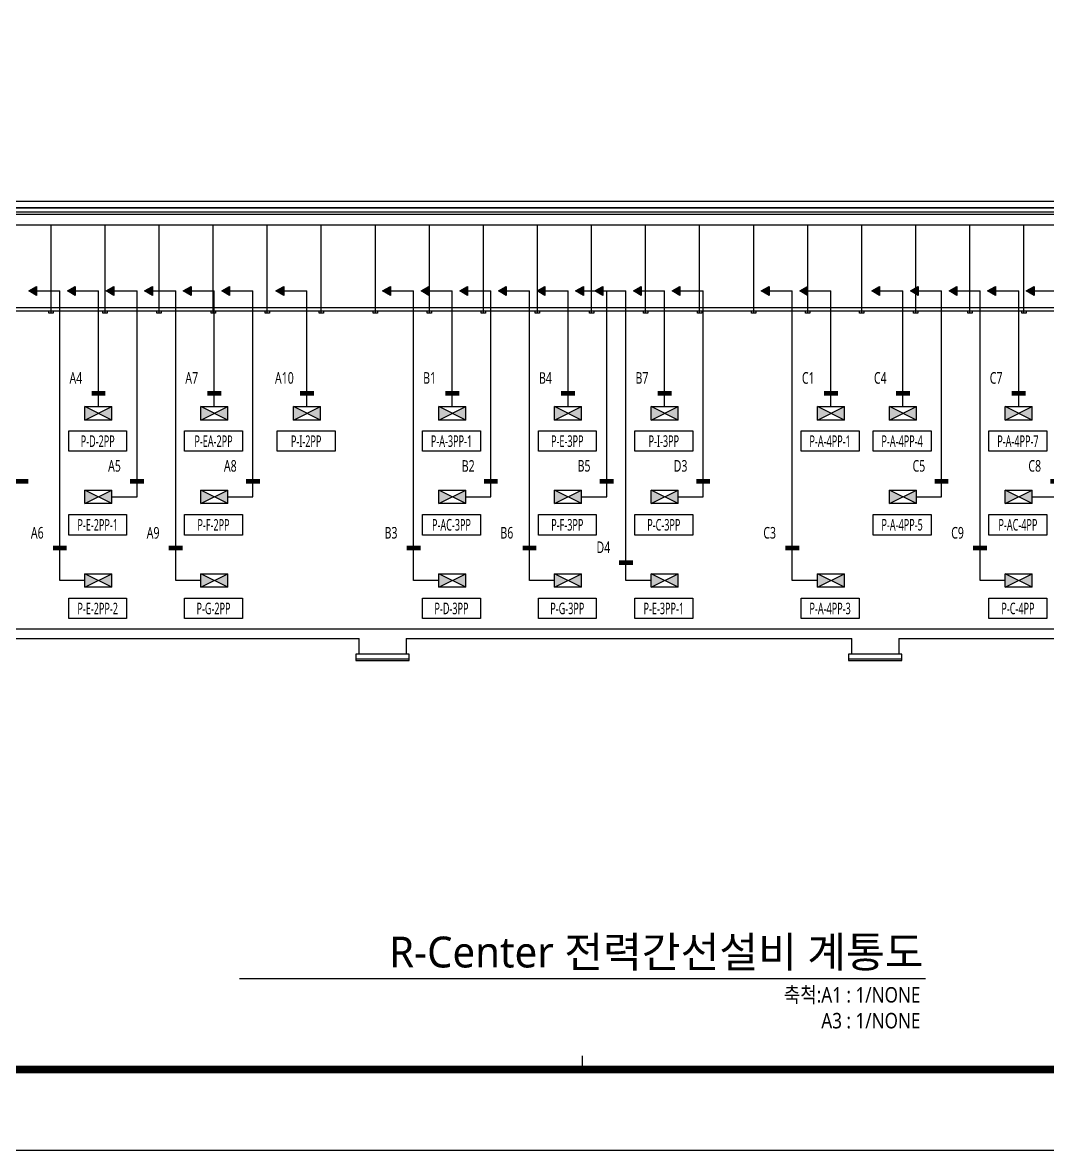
# Model space of a CAD drawing. Header units: millimetres. Extents: x 0 to 84100, y 0 to 59400.
# Drawn here: x 24500 to 51047, y 0 to 29216 of the extents above; entities that cross this region are included whole.
import ezdxf
from ezdxf.enums import TextEntityAlignment as Align

# ---------------------------------------------------------------- set-up
doc = ezdxf.new("R2010")
doc.units = ezdxf.units.MM
doc.header["$LTSCALE"] = 1000
doc.linetypes.add('CEN', pattern=[62, 60, -1, 0, -1])
for name, color, linetype in [('arch', 8, 'Continuous'), ('S', 4, 'Continuous'), ('SYM', 3, 'Continuous'), ('TIT', 2, 'Continuous'), ('TRAY', 3, 'Continuous'), ('XR-SHEET-SHT', 5, 'Continuous'), ('XREF', 7, 'CEN')]:
    doc.layers.add(name, color=color, linetype=linetype)
doc.layers.add('XR-SHEET-TEMP', color=171, linetype='Continuous', plot=False)
doc.styles.add('GHS', font='malgun.ttf')

# ---------------------------------------------------------------- blocks, each defined once
blk = doc.blocks.new('XR-FORM-EE', base_point=(461, 408))
at = {"layer": 'XR-SHEET-SHT', "color": 5}
blk.add_lwpolyline([(0, 118800), (168200, 118800), (168200, 0), (0, 0)], close=True, dxfattribs=at)
at = {"layer": 'XR-SHEET-SHT', "color": 5, "const_width": 400}
blk.add_lwpolyline([(9300, 114600), (163900, 114600), (163900, 4200), (9300, 4200)], close=True, dxfattribs=at)
at = {"layer": 'XR-SHEET-TEMP'}
blk.add_line((78000, 4200), (78000, 4900), dxfattribs=at)
blk = doc.blocks.new('A$C6D190B6E')
at = {"layer": 'SYM'}
h = blk.add_hatch(color=6, dxfattribs=at)
h.paths.add_polyline_path([(0, 0), (3, -1.5), (3, 1.5)])
h.paths.add_polyline_path([(0, 0), (-3, 1.5), (-3, -1.5)])
for p, q in [((-3, 1.5), (3, 1.5)), ((3, -1.5), (-3, 1.5)), ((-3, -1.5), (-3, 1.5)), ((-3, -1.5), (3, 1.5)), ((3, -1.5), (3, 1.5)), ((3, -1.5), (-3, -1.5))]:
    blk.add_line(p, q, dxfattribs=at)
blk = doc.blocks.new('A5')
at = {"layer": 'SYM'}
blk.add_lwpolyline([(0, 0), (0.83, 1.44), (-0.83, 1.44)], close=True, dxfattribs=at)
at = {"color": 6}
blk.add_wipeout([(-0.83, 1.44), (0.83, 1.44), (0, 0)], dxfattribs=at).dxf.layer = 'SYM'
at = {"layer": 'SYM'}
h = blk.add_hatch(color=6, dxfattribs=at)
h.dxf.hatch_style = 1
h.paths.add_polyline_path([(-0.83, 1.44), (0, 0), (0.83, 1.44)])

msp = doc.modelspace()

# ---------------------------------------------------------------- linework, layer by layer
at = {"layer": 'arch'}
for p, q in [((11341, 24593), (58061, 24593)), ((11341, 24414), (58061, 24414)), ((11341, 24313), (58061, 24313)), ((69919, 13505), (11211, 13505)), ((33135, 12735), (34513, 12735)), ((45898, 12735), (47276, 12735))]:
    msp.add_line(p, q, dxfattribs=at)
at = {"layer": 'arch', "flags": 128}
msp.add_lwpolyline([(58061, 24414), (11341, 24414), (11341, 24982)], dxfattribs=at)
at = {"layer": 'arch'}
msp.add_lwpolyline([(58061, 23968), (11645, 23968), (11645, 24252), (58061, 24252)], close=True, dxfattribs=at)
for points in [[(21806, 13262), (33216, 13262)], [(34432, 13262), (34432, 12857), (33216, 12857), (33216, 13262)], [(34432, 13262), (45979, 13262)], [(47195, 13262), (47195, 12857), (45979, 12857), (45979, 13262)], [(47195, 13262), (57392, 13262)], [(33216, 12857), (33135, 12857), (33135, 12687), (34513, 12687), (34513, 12857), (34432, 12857)], [(45979, 12857), (45898, 12857), (45898, 12687), (47276, 12687), (47276, 12857), (47195, 12857)]]:
    msp.add_lwpolyline(points, dxfattribs=at)
at = {"layer": 'S', "ltscale": 0.5}
for p, q in [((26466, 19271), (26466, 22263)), ((27466, 16929), (27466, 22263)), ((29466, 19271), (29466, 22263)), ((30466, 16929), (30466, 22263)), ((31866, 19271), (31866, 22263)), ((35630, 19271), (35630, 22263)), ((36630, 16929), (36630, 22263)), ((38630, 19271), (38630, 22263)), ((39630, 16929), (39630, 22263)), ((41130, 19271), (41130, 22263)), ((42130, 16929), (42130, 22263)), ((45438, 19271), (45438, 22263)), ((47303, 19271), (47303, 22263)), ((48303, 16929), (48303, 22263)), ((50303, 19271), (50303, 22263))]:
    msp.add_line(p, q, dxfattribs=at)
at = {"layer": 'S'}
for p, q in [((26816, 16929), (27466, 16929)), ((29816, 16929), (30466, 16929)), ((35980, 16929), (36630, 16929)), ((38980, 16929), (39630, 16929)), ((41480, 16929), (42130, 16929)), ((47653, 16929), (48303, 16929)), ((50653, 16929), (51303, 16929)), ((26116, 14762), (25466, 14762)), ((29116, 14762), (28466, 14762)), ((35280, 14762), (34630, 14762)), ((38280, 14762), (37630, 14762)), ((40780, 14762), (40130, 14762)), ((45088, 14762), (44438, 14762)), ((49953, 14762), (49303, 14762))]:
    msp.add_line(p, q, dxfattribs=at)
at = {"layer": 'SYM', "color": 6}
for points in [[(26646, 19613, 120, 120, 0), (26286, 19613, 0, 0, 0), (25593, 19613, 0, 0, 0)], [(29646, 19613, 120, 120, 0), (29286, 19613, 0, 0, 0), (28593, 19613, 0, 0, 0)], [(32046, 19613, 120, 120, 0), (31686, 19613, 0, 0, 0), (30993, 19613, 0, 0, 0)], [(35810, 19613, 120, 120, 0), (35450, 19613, 0, 0, 0), (34756, 19613, 0, 0, 0)], [(38810, 19613, 120, 120, 0), (38450, 19613, 0, 0, 0), (37756, 19613, 0, 0, 0)], [(41310, 19613, 120, 120, 0), (40950, 19613, 0, 0, 0), (40256, 19613, 0, 0, 0)], [(45618, 19613, 120, 120, 0), (45258, 19613, 0, 0, 0), (44564, 19613, 0, 0, 0)], [(47483, 19613, 120, 120, 0), (47123, 19613, 0, 0, 0), (46430, 19613, 0, 0, 0)], [(50483, 19613, 120, 120, 0), (50123, 19613, 0, 0, 0), (49430, 19613, 0, 0, 0)], [(24646, 17334, 120, 120, 0), (24286, 17334, 0, 0, 0), (23593, 17334, 0, 0, 0)], [(27646, 17334, 120, 120, 0), (27286, 17334, 0, 0, 0), (26593, 17334, 0, 0, 0)], [(30646, 17334, 120, 120, 0), (30286, 17334, 0, 0, 0), (29593, 17334, 0, 0, 0)], [(36810, 17334, 120, 120, 0), (36450, 17334, 0, 0, 0), (35756, 17334, 0, 0, 0)], [(39810, 17334, 120, 120, 0), (39450, 17334, 0, 0, 0), (38756, 17334, 0, 0, 0)], [(42310, 17334, 120, 120, 0), (41950, 17334, 0, 0, 0), (41256, 17334, 0, 0, 0)], [(48483, 17334, 120, 120, 0), (48123, 17334, 0, 0, 0), (47430, 17334, 0, 0, 0)], [(51483, 17334, 120, 120, 0), (51123, 17334, 0, 0, 0), (50430, 17334, 0, 0, 0)], [(25646, 15602, 120, 120, 0), (25286, 15602, 0, 0, 0), (24593, 15602, 0, 0, 0)], [(28646, 15602, 120, 120, 0), (28286, 15602, 0, 0, 0), (27593, 15602, 0, 0, 0)], [(34810, 15602, 120, 120, 0), (34450, 15602, 0, 0, 0), (33756, 15602, 0, 0, 0)], [(37810, 15602, 120, 120, 0), (37450, 15602, 0, 0, 0), (36756, 15602, 0, 0, 0)], [(44618, 15602, 120, 120, 0), (44258, 15602, 0, 0, 0), (43564, 15602, 0, 0, 0)], [(49483, 15602, 120, 120, 0), (49123, 15602, 0, 0, 0), (48430, 15602, 0, 0, 0)], [(40310, 15226, 120, 120, 0), (39950, 15226, 0, 0, 0), (39256, 15226, 0, 0, 0)]]:
    msp.add_lwpolyline(points, format="xyseb", dxfattribs=at)
for points in [[(25696, 18640), (27196, 18640), (27196, 18110), (25696, 18110)], [(28696, 18640), (30196, 18640), (30196, 18110), (28696, 18110)], [(31096, 18640), (32596, 18640), (32596, 18110), (31096, 18110)], [(34860, 18640), (36359, 18640), (36359, 18110), (34860, 18110)], [(37860, 18640), (39359, 18640), (39359, 18110), (37860, 18110)], [(40360, 18640), (41859, 18640), (41859, 18110), (40360, 18110)], [(44668, 18640), (46167, 18640), (46167, 18110), (44668, 18110)], [(46533, 18640), (48033, 18640), (48033, 18110), (46533, 18110)], [(49533, 18640), (51033, 18640), (51033, 18110), (49533, 18110)], [(25696, 16472), (27196, 16472), (27196, 15942), (25696, 15942)], [(28696, 16472), (30196, 16472), (30196, 15942), (28696, 15942)], [(34860, 16472), (36359, 16472), (36359, 15942), (34860, 15942)], [(37860, 16472), (39359, 16472), (39359, 15942), (37860, 15942)], [(40360, 16472), (41859, 16472), (41859, 15942), (40360, 15942)], [(46533, 16472), (48033, 16472), (48033, 15942), (46533, 15942)], [(49533, 16472), (51033, 16472), (51033, 15942), (49533, 15942)], [(25696, 14305), (27196, 14305), (27196, 13775), (25696, 13775)], [(28696, 14305), (30196, 14305), (30196, 13775), (28696, 13775)], [(34860, 14305), (36359, 14305), (36359, 13775), (34860, 13775)], [(37860, 14305), (39359, 14305), (39359, 13775), (37860, 13775)], [(40360, 14305), (41859, 14305), (41859, 13775), (40360, 13775)], [(44668, 14305), (46167, 14305), (46167, 13775), (44668, 13775)], [(49533, 14305), (51033, 14305), (51033, 13775), (49533, 13775)]]:
    msp.add_lwpolyline(points, close=True, dxfattribs=at)
at = {"layer": 'TIT'}
msp.add_line((30115, 4450), (47885, 4450), dxfattribs=at)
at = {"layer": 'TRAY', "color": 6}
for points in [[(25238, 21689), (25238, 23968)], [(26638, 21689), (26638, 23968)], [(28038, 21689), (28038, 23968)], [(28038, 21689), (28038, 23968)], [(29438, 21689), (29438, 23968)], [(30838, 21689), (30838, 23968)], [(32238, 21689), (32238, 23968)], [(33638, 21689), (33638, 23968)], [(33638, 21689), (33638, 23968)], [(35038, 21689), (35038, 23968)], [(36438, 21689), (36438, 23968)], [(37838, 21689), (37838, 23968)], [(39238, 21689), (39238, 23968)], [(39238, 21689), (39238, 23968)], [(40638, 21689), (40638, 23968)], [(42038, 21685), (42038, 23964)], [(43438, 21689), (43438, 23968)], [(44838, 21689), (44838, 23968)], [(44838, 21689), (44838, 23968)], [(46238, 21689), (46238, 23968)], [(46238, 21689), (46238, 23968)], [(47638, 21689), (47638, 23968)], [(47638, 21689), (47638, 23968)], [(49038, 21689), (49038, 23968)], [(49038, 21689), (49038, 23968)], [(50438, 21689), (50438, 23968)], [(50438, 21689), (50438, 23968)], [(19148, 21838), (69234, 21838)], [(19204, 21745), (69234, 21745)], [(25294, 21745), (25294, 21689), (25182, 21689), (25182, 21745)], [(26694, 21745), (26694, 21689), (26582, 21689), (26582, 21745)], [(28094, 21745), (28094, 21689), (27982, 21689), (27982, 21745)], [(28094, 21745), (28094, 21689), (27982, 21689), (27982, 21745)], [(29494, 21745), (29494, 21689), (29382, 21689), (29382, 21745)], [(30894, 21745), (30894, 21689), (30782, 21689), (30782, 21745)], [(32294, 21745), (32294, 21689), (32182, 21689), (32182, 21745)], [(33694, 21745), (33694, 21689), (33582, 21689), (33582, 21745)], [(33694, 21745), (33694, 21689), (33582, 21689), (33582, 21745)], [(35094, 21745), (35094, 21689), (34982, 21689), (34982, 21745)], [(36494, 21745), (36494, 21689), (36382, 21689), (36382, 21745)], [(37894, 21745), (37894, 21689), (37782, 21689), (37782, 21745)], [(39294, 21745), (39294, 21689), (39182, 21689), (39182, 21745)], [(39294, 21745), (39294, 21689), (39182, 21689), (39182, 21745)], [(40694, 21745), (40694, 21689), (40582, 21689), (40582, 21745)], [(42094, 21741), (42094, 21685), (41982, 21685), (41982, 21741)], [(43494, 21745), (43494, 21689), (43382, 21689), (43382, 21745)], [(44894, 21745), (44894, 21689), (44782, 21689), (44782, 21745)], [(44894, 21745), (44894, 21689), (44782, 21689), (44782, 21745)], [(46294, 21745), (46294, 21689), (46182, 21689), (46182, 21745)], [(46294, 21745), (46294, 21689), (46182, 21689), (46182, 21745)], [(47694, 21745), (47694, 21689), (47582, 21689), (47582, 21745)], [(47694, 21745), (47694, 21689), (47582, 21689), (47582, 21745)], [(49094, 21745), (49094, 21689), (48982, 21689), (48982, 21745)], [(49094, 21745), (49094, 21689), (48982, 21689), (48982, 21745)], [(50494, 21745), (50494, 21689), (50382, 21689), (50382, 21745)], [(50494, 21745), (50494, 21689), (50382, 21689), (50382, 21745)]]:
    msp.add_lwpolyline(points, dxfattribs=at)

# ---------------------------------------------------------------- block references
at = {"layer": 'SYM', "xscale": 116.6666658789229, "yscale": 116.6666658789229, "zscale": 116.6666658789229, "rotation": 359.9999999999999}
for p in [(26466, 19096), (29466, 19096), (31866, 19096), (35630, 19096), (38630, 19096), (41130, 19096), (45438, 19096), (26466, 16929), (29466, 16929), (35630, 16929), (38630, 16929), (26466, 14762), (29466, 14762), (35630, 14762), (38630, 14762), (45438, 14762)]:
    msp.add_blockref('A$C6D190B6E', p, dxfattribs=at)
at = {"layer": 'SYM', "xscale": 116.6666658789229, "yscale": 116.6666658789229, "zscale": 116.6666658789229}
for p in [(47303, 19096), (50303, 19096), (41130, 16929), (47303, 16929), (50303, 16929), (41130, 14762), (50303, 14762)]:
    msp.add_blockref('A$C6D190B6E', p, dxfattribs=at)
at = {"layer": 'XREF', "xscale": 0.5, "yscale": 0.5, "zscale": 0.5}
msp.add_blockref('XR-FORM-EE', (231, 204), dxfattribs=at)

# ---------------------------------------------------------------- texts
at = {"layer": 'SYM', "style": 'GHS', "width": 0.6}
for s, p in [('P-D-2PP', (26446, 18375)), ('P-EA-2PP', (29446, 18375)), ('P-I-2PP', (31846, 18375)), ('P-A-3PP-1', (35610, 18375)), ('P-E-3PP', (38610, 18375)), ('P-I-3PP', (41110, 18375)), ('P-A-4PP-1', (45418, 18375)), ('P-A-4PP-4', (47283, 18375)), ('P-A-4PP-7', (50283, 18375)), ('P-AC-3PP', (35610, 16207)), ('P-F-3PP', (38610, 16207)), ('P-C-3PP', (41110, 16207)), ('P-AC-4PP', (50283, 16207)), ('P-E-2PP-1', (26446, 16207)), ('P-F-2PP', (29446, 16207)), ('P-A-4PP-5', (47283, 16207)), ('P-E-2PP-2', (26446, 14040)), ('P-G-2PP', (29446, 14040)), ('P-D-3PP', (35610, 14040)), ('P-G-3PP', (38610, 14040)), ('P-E-3PP-1', (41110, 14040)), ('P-A-4PP-3', (45418, 14040)), ('P-C-4PP', (50283, 14040))]:
    msp.add_text(s, height=300, dxfattribs=at).set_placement(p, align=Align.MIDDLE)
at = {"layer": 'TIT', "style": 'GHS'}
msp.add_text('R-Center 전력간선설비 계통도', height=800, dxfattribs=at).set_placement((47839, 5140), align=Align.MIDDLE_RIGHT)
at = {"layer": 'TIT', "style": 'GHS', "width": 0.85}
for s, p in [('축척:A1 : 1/NONE', (47758, 3831)), ('A3 : 1/NONE', (47758, 3162))]:
    msp.add_text(s, height=400, dxfattribs=at).set_placement(p, align=Align.RIGHT)

# ---------------------------------------------------------------- next in the draw order: block references
at = {"layer": 'S', "ltscale": 2, "xscale": -140, "yscale": 140, "zscale": 140, "rotation": 270}
for p in [(24662, 22263), (25662, 22263), (26662, 22263), (27662, 22263), (28662, 22263), (29662, 22263), (31062, 22263), (33826, 22263), (34826, 22263), (35826, 22263), (36826, 22263), (37826, 22263), (38826, 22263), (40326, 22263), (41326, 22263), (43634, 22263), (44634, 22263), (46499, 22263), (47499, 22263), (48499, 22263), (49499, 22263), (50499, 22263)]:
    msp.add_blockref('A5', p, dxfattribs=at)

# ---------------------------------------------------------------- next in the draw order: wipeouts: each hides what was drawn before it
at = {"color": 6}
for points in [[(25593, 20011), (25602, 20083), (25613, 20117), (25629, 20150), (25648, 20180), (25671, 20208), (25697, 20233), (25727, 20254), (25758, 20272), (25792, 20285), (25827, 20294), (25863, 20299), (25899, 20299), (25935, 20294), (25970, 20285), (26004, 20272), (26035, 20254), (26065, 20233), (26091, 20208), (26114, 20180), (26133, 20150), (26149, 20117), (26160, 20083), (26167, 20047), (26169, 20011), (26167, 19975), (26160, 19940), (26149, 19905), (26133, 19872), (26114, 19842), (26091, 19814), (26065, 19789), (26035, 19768), (26004, 19751), (25970, 19737), (25935, 19728), (25899, 19724), (25863, 19724), (25827, 19728), (25792, 19737), (25758, 19751), (25727, 19768), (25697, 19789), (25671, 19814), (25648, 19842), (25629, 19872), (25613, 19905), (25602, 19940), (25595, 19975)], [(28593, 20011), (28602, 20083), (28613, 20117), (28629, 20150), (28648, 20180), (28671, 20208), (28697, 20233), (28727, 20254), (28758, 20272), (28792, 20285), (28827, 20294), (28863, 20299), (28899, 20299), (28935, 20294), (28970, 20285), (29004, 20272), (29035, 20254), (29065, 20233), (29091, 20208), (29114, 20180), (29133, 20150), (29149, 20117), (29160, 20083), (29167, 20047), (29169, 20011), (29167, 19975), (29160, 19940), (29149, 19905), (29133, 19872), (29114, 19842), (29091, 19814), (29065, 19789), (29035, 19768), (29004, 19751), (28970, 19737), (28935, 19728), (28899, 19724), (28863, 19724), (28827, 19728), (28792, 19737), (28758, 19751), (28727, 19768), (28697, 19789), (28671, 19814), (28648, 19842), (28629, 19872), (28613, 19905), (28602, 19940), (28595, 19975)], [(30993, 20011), (31002, 20083), (31013, 20117), (31029, 20150), (31048, 20180), (31071, 20208), (31097, 20233), (31127, 20254), (31158, 20272), (31192, 20285), (31227, 20294), (31263, 20299), (31299, 20299), (31335, 20294), (31370, 20285), (31404, 20272), (31435, 20254), (31465, 20233), (31491, 20208), (31514, 20180), (31533, 20150), (31549, 20117), (31560, 20083), (31567, 20047), (31569, 20011), (31567, 19975), (31560, 19940), (31549, 19905), (31533, 19872), (31514, 19842), (31491, 19814), (31465, 19789), (31435, 19768), (31404, 19751), (31370, 19737), (31335, 19728), (31299, 19724), (31263, 19724), (31227, 19728), (31192, 19737), (31158, 19751), (31127, 19768), (31097, 19789), (31071, 19814), (31048, 19842), (31029, 19872), (31013, 19905), (31002, 19940), (30995, 19975)], [(34756, 20011), (34766, 20083), (34777, 20117), (34792, 20150), (34811, 20180), (34835, 20208), (34861, 20233), (34890, 20254), (34922, 20272), (34955, 20285), (34990, 20294), (35026, 20299), (35063, 20299), (35098, 20294), (35133, 20285), (35167, 20272), (35199, 20254), (35228, 20233), (35254, 20208), (35277, 20180), (35297, 20150), (35312, 20117), (35323, 20083), (35330, 20047), (35332, 20011), (35330, 19975), (35323, 19940), (35312, 19905), (35297, 19872), (35277, 19842), (35254, 19814), (35228, 19789), (35199, 19768), (35167, 19751), (35133, 19737), (35098, 19728), (35063, 19724), (35026, 19724), (34990, 19728), (34955, 19737), (34922, 19751), (34890, 19768), (34861, 19789), (34835, 19814), (34811, 19842), (34792, 19872), (34777, 19905), (34766, 19940), (34759, 19975)], [(37756, 20011), (37766, 20083), (37777, 20117), (37792, 20150), (37811, 20180), (37835, 20208), (37861, 20233), (37890, 20254), (37922, 20272), (37955, 20285), (37990, 20294), (38026, 20299), (38063, 20299), (38098, 20294), (38133, 20285), (38167, 20272), (38199, 20254), (38228, 20233), (38254, 20208), (38277, 20180), (38297, 20150), (38312, 20117), (38323, 20083), (38330, 20047), (38332, 20011), (38330, 19975), (38323, 19940), (38312, 19905), (38297, 19872), (38277, 19842), (38254, 19814), (38228, 19789), (38199, 19768), (38167, 19751), (38133, 19737), (38098, 19728), (38063, 19724), (38026, 19724), (37990, 19728), (37955, 19737), (37922, 19751), (37890, 19768), (37861, 19789), (37835, 19814), (37811, 19842), (37792, 19872), (37777, 19905), (37766, 19940), (37759, 19975)], [(40256, 20011), (40266, 20083), (40277, 20117), (40292, 20150), (40311, 20180), (40335, 20208), (40361, 20233), (40390, 20254), (40422, 20272), (40455, 20285), (40490, 20294), (40526, 20299), (40563, 20299), (40598, 20294), (40633, 20285), (40667, 20272), (40699, 20254), (40728, 20233), (40754, 20208), (40777, 20180), (40797, 20150), (40812, 20117), (40823, 20083), (40830, 20047), (40832, 20011), (40830, 19975), (40823, 19940), (40812, 19905), (40797, 19872), (40777, 19842), (40754, 19814), (40728, 19789), (40699, 19768), (40667, 19751), (40633, 19737), (40598, 19728), (40563, 19724), (40526, 19724), (40490, 19728), (40455, 19737), (40422, 19751), (40390, 19768), (40361, 19789), (40335, 19814), (40311, 19842), (40292, 19872), (40277, 19905), (40266, 19940), (40259, 19975)], [(44564, 20011), (44574, 20083), (44585, 20117), (44600, 20150), (44619, 20180), (44643, 20208), (44669, 20233), (44698, 20254), (44730, 20272), (44763, 20285), (44799, 20294), (44834, 20299), (44871, 20299), (44906, 20294), (44941, 20285), (44975, 20272), (45007, 20254), (45036, 20233), (45062, 20208), (45085, 20180), (45105, 20150), (45120, 20117), (45131, 20083), (45138, 20047), (45140, 20011), (45138, 19975), (45131, 19940), (45120, 19905), (45105, 19872), (45085, 19842), (45062, 19814), (45036, 19789), (45007, 19768), (44975, 19751), (44941, 19737), (44906, 19728), (44871, 19724), (44834, 19724), (44799, 19728), (44763, 19737), (44730, 19751), (44698, 19768), (44669, 19789), (44643, 19814), (44619, 19842), (44600, 19872), (44585, 19905), (44574, 19940), (44567, 19975)], [(46430, 20011), (46439, 20083), (46450, 20117), (46466, 20150), (46485, 20180), (46508, 20208), (46535, 20233), (46564, 20254), (46595, 20272), (46629, 20285), (46664, 20294), (46700, 20299), (46736, 20299), (46772, 20294), (46807, 20285), (46841, 20272), (46872, 20254), (46902, 20233), (46928, 20208), (46951, 20180), (46970, 20150), (46986, 20117), (46997, 20083), (47004, 20047), (47006, 20011), (47004, 19975), (46997, 19940), (46986, 19905), (46970, 19872), (46951, 19842), (46928, 19814), (46902, 19789), (46872, 19768), (46841, 19751), (46807, 19737), (46772, 19728), (46736, 19724), (46700, 19724), (46664, 19728), (46629, 19737), (46595, 19751), (46564, 19768), (46535, 19789), (46508, 19814), (46485, 19842), (46466, 19872), (46450, 19905), (46439, 19940), (46432, 19975)], [(49430, 20011), (49439, 20083), (49450, 20117), (49466, 20150), (49485, 20180), (49508, 20208), (49535, 20233), (49564, 20254), (49595, 20272), (49629, 20285), (49664, 20294), (49700, 20299), (49736, 20299), (49772, 20294), (49807, 20285), (49841, 20272), (49872, 20254), (49902, 20233), (49928, 20208), (49951, 20180), (49970, 20150), (49986, 20117), (49997, 20083), (50004, 20047), (50006, 20011), (50004, 19975), (49997, 19940), (49986, 19905), (49970, 19872), (49951, 19842), (49928, 19814), (49902, 19789), (49872, 19768), (49841, 19751), (49807, 19737), (49772, 19728), (49736, 19724), (49700, 19724), (49664, 19728), (49629, 19737), (49595, 19751), (49564, 19768), (49535, 19789), (49508, 19814), (49485, 19842), (49466, 19872), (49450, 19905), (49439, 19940), (49432, 19975)], [(26593, 17733), (26602, 17804), (26613, 17839), (26629, 17871), (26648, 17902), (26671, 17930), (26697, 17955), (26727, 17976), (26758, 17993), (26792, 18007), (26827, 18016), (26863, 18020), (26899, 18020), (26935, 18016), (26970, 18007), (27004, 17993), (27035, 17976), (27065, 17955), (27091, 17930), (27114, 17902), (27133, 17871), (27149, 17839), (27160, 17804), (27167, 17769), (27169, 17733), (27167, 17697), (27160, 17661), (27149, 17627), (27133, 17594), (27114, 17563), (27091, 17536), (27065, 17511), (27035, 17490), (27004, 17472), (26970, 17459), (26935, 17450), (26899, 17445), (26863, 17445), (26827, 17450), (26792, 17459), (26758, 17472), (26727, 17490), (26697, 17511), (26671, 17536), (26648, 17563), (26629, 17594), (26613, 17627), (26602, 17661), (26595, 17697)], [(29593, 17733), (29602, 17804), (29613, 17839), (29629, 17871), (29648, 17902), (29671, 17930), (29697, 17955), (29727, 17976), (29758, 17993), (29792, 18007), (29827, 18016), (29863, 18020), (29899, 18020), (29935, 18016), (29970, 18007), (30004, 17993), (30035, 17976), (30065, 17955), (30091, 17930), (30114, 17902), (30133, 17871), (30149, 17839), (30160, 17804), (30167, 17769), (30169, 17733), (30167, 17697), (30160, 17661), (30149, 17627), (30133, 17594), (30114, 17563), (30091, 17536), (30065, 17511), (30035, 17490), (30004, 17472), (29970, 17459), (29935, 17450), (29899, 17445), (29863, 17445), (29827, 17450), (29792, 17459), (29758, 17472), (29727, 17490), (29697, 17511), (29671, 17536), (29648, 17563), (29629, 17594), (29613, 17627), (29602, 17661), (29595, 17697)], [(35756, 17733), (35766, 17804), (35777, 17839), (35792, 17871), (35811, 17902), (35835, 17930), (35861, 17955), (35890, 17976), (35922, 17993), (35955, 18007), (35990, 18016), (36026, 18020), (36063, 18020), (36098, 18016), (36133, 18007), (36167, 17993), (36199, 17976), (36228, 17955), (36254, 17930), (36277, 17902), (36297, 17871), (36312, 17839), (36323, 17804), (36330, 17769), (36332, 17733), (36330, 17697), (36323, 17661), (36312, 17627), (36297, 17594), (36277, 17563), (36254, 17536), (36228, 17511), (36199, 17490), (36167, 17472), (36133, 17459), (36098, 17450), (36063, 17445), (36026, 17445), (35990, 17450), (35955, 17459), (35922, 17472), (35890, 17490), (35861, 17511), (35835, 17536), (35811, 17563), (35792, 17594), (35777, 17627), (35766, 17661), (35759, 17697)], [(38756, 17733), (38766, 17804), (38777, 17839), (38792, 17871), (38811, 17902), (38835, 17930), (38861, 17955), (38890, 17976), (38922, 17993), (38955, 18007), (38990, 18016), (39026, 18020), (39063, 18020), (39098, 18016), (39133, 18007), (39167, 17993), (39199, 17976), (39228, 17955), (39254, 17930), (39277, 17902), (39297, 17871), (39312, 17839), (39323, 17804), (39330, 17769), (39332, 17733), (39330, 17697), (39323, 17661), (39312, 17627), (39297, 17594), (39277, 17563), (39254, 17536), (39228, 17511), (39199, 17490), (39167, 17472), (39133, 17459), (39098, 17450), (39063, 17445), (39026, 17445), (38990, 17450), (38955, 17459), (38922, 17472), (38890, 17490), (38861, 17511), (38835, 17536), (38811, 17563), (38792, 17594), (38777, 17627), (38766, 17661), (38759, 17697)], [(41256, 17733), (41266, 17804), (41277, 17839), (41292, 17871), (41311, 17902), (41335, 17930), (41361, 17955), (41390, 17976), (41422, 17993), (41455, 18007), (41490, 18016), (41526, 18020), (41563, 18020), (41598, 18016), (41633, 18007), (41667, 17993), (41699, 17976), (41728, 17955), (41754, 17930), (41777, 17902), (41797, 17871), (41812, 17839), (41823, 17804), (41830, 17769), (41832, 17733), (41830, 17697), (41823, 17661), (41812, 17627), (41797, 17594), (41777, 17563), (41754, 17536), (41728, 17511), (41699, 17490), (41667, 17472), (41633, 17459), (41598, 17450), (41563, 17445), (41526, 17445), (41490, 17450), (41455, 17459), (41422, 17472), (41390, 17490), (41361, 17511), (41335, 17536), (41311, 17563), (41292, 17594), (41277, 17627), (41266, 17661), (41259, 17697)], [(47430, 17733), (47439, 17804), (47450, 17839), (47466, 17871), (47485, 17902), (47508, 17930), (47535, 17955), (47564, 17976), (47595, 17993), (47629, 18007), (47664, 18016), (47700, 18020), (47736, 18020), (47772, 18016), (47807, 18007), (47841, 17993), (47872, 17976), (47902, 17955), (47928, 17930), (47951, 17902), (47970, 17871), (47986, 17839), (47997, 17804), (48004, 17769), (48006, 17733), (48004, 17697), (47997, 17661), (47986, 17627), (47970, 17594), (47951, 17563), (47928, 17536), (47902, 17511), (47872, 17490), (47841, 17472), (47807, 17459), (47772, 17450), (47736, 17445), (47700, 17445), (47664, 17450), (47629, 17459), (47595, 17472), (47564, 17490), (47535, 17511), (47508, 17536), (47485, 17563), (47466, 17594), (47450, 17627), (47439, 17661), (47432, 17697)], [(50430, 17733), (50439, 17804), (50450, 17839), (50466, 17871), (50485, 17902), (50508, 17930), (50535, 17955), (50564, 17976), (50595, 17993), (50629, 18007), (50664, 18016), (50700, 18020), (50736, 18020), (50772, 18016), (50807, 18007), (50841, 17993), (50872, 17976), (50902, 17955), (50928, 17930), (50951, 17902), (50970, 17871), (50986, 17839), (50997, 17804), (51004, 17769), (51006, 17733), (51004, 17697), (50997, 17661), (50986, 17627), (50970, 17594), (50951, 17563), (50928, 17536), (50902, 17511), (50872, 17490), (50841, 17472), (50807, 17459), (50772, 17450), (50736, 17445), (50700, 17445), (50664, 17450), (50629, 17459), (50595, 17472), (50564, 17490), (50535, 17511), (50508, 17536), (50485, 17563), (50466, 17594), (50450, 17627), (50439, 17661), (50432, 17697)], [(24593, 16000), (24602, 16072), (24613, 16106), (24629, 16139), (24648, 16170), (24671, 16197), (24697, 16222), (24727, 16243), (24758, 16261), (24792, 16274), (24827, 16283), (24863, 16288), (24899, 16288), (24935, 16283), (24970, 16274), (25004, 16261), (25035, 16243), (25065, 16222), (25091, 16197), (25114, 16170), (25133, 16139), (25149, 16106), (25160, 16072), (25167, 16036), (25169, 16000), (25167, 15964), (25160, 15929), (25149, 15894), (25133, 15862), (25114, 15831), (25091, 15803), (25065, 15778), (25035, 15757), (25004, 15740), (24970, 15726), (24935, 15717), (24899, 15713), (24863, 15713), (24827, 15717), (24792, 15726), (24758, 15740), (24727, 15757), (24697, 15778), (24671, 15803), (24648, 15831), (24629, 15862), (24613, 15894), (24602, 15929), (24595, 15964)], [(27593, 16000), (27602, 16072), (27613, 16106), (27629, 16139), (27648, 16170), (27671, 16197), (27697, 16222), (27727, 16243), (27758, 16261), (27792, 16274), (27827, 16283), (27863, 16288), (27899, 16288), (27935, 16283), (27970, 16274), (28004, 16261), (28035, 16243), (28065, 16222), (28091, 16197), (28114, 16170), (28133, 16139), (28149, 16106), (28160, 16072), (28167, 16036), (28169, 16000), (28167, 15964), (28160, 15929), (28149, 15894), (28133, 15862), (28114, 15831), (28091, 15803), (28065, 15778), (28035, 15757), (28004, 15740), (27970, 15726), (27935, 15717), (27899, 15713), (27863, 15713), (27827, 15717), (27792, 15726), (27758, 15740), (27727, 15757), (27697, 15778), (27671, 15803), (27648, 15831), (27629, 15862), (27613, 15894), (27602, 15929), (27595, 15964)], [(33756, 16000), (33766, 16072), (33777, 16106), (33792, 16139), (33811, 16170), (33835, 16197), (33861, 16222), (33890, 16243), (33922, 16261), (33955, 16274), (33990, 16283), (34026, 16288), (34063, 16288), (34098, 16283), (34133, 16274), (34167, 16261), (34199, 16243), (34228, 16222), (34254, 16197), (34277, 16170), (34297, 16139), (34312, 16106), (34323, 16072), (34330, 16036), (34332, 16000), (34330, 15964), (34323, 15929), (34312, 15894), (34297, 15862), (34277, 15831), (34254, 15803), (34228, 15778), (34199, 15757), (34167, 15740), (34133, 15726), (34098, 15717), (34063, 15713), (34026, 15713), (33990, 15717), (33955, 15726), (33922, 15740), (33890, 15757), (33861, 15778), (33835, 15803), (33811, 15831), (33792, 15862), (33777, 15894), (33766, 15929), (33759, 15964)], [(36756, 16000), (36766, 16072), (36777, 16106), (36792, 16139), (36811, 16170), (36835, 16197), (36861, 16222), (36890, 16243), (36922, 16261), (36955, 16274), (36990, 16283), (37026, 16288), (37063, 16288), (37098, 16283), (37133, 16274), (37167, 16261), (37199, 16243), (37228, 16222), (37254, 16197), (37277, 16170), (37297, 16139), (37312, 16106), (37323, 16072), (37330, 16036), (37332, 16000), (37330, 15964), (37323, 15929), (37312, 15894), (37297, 15862), (37277, 15831), (37254, 15803), (37228, 15778), (37199, 15757), (37167, 15740), (37133, 15726), (37098, 15717), (37063, 15713), (37026, 15713), (36990, 15717), (36955, 15726), (36922, 15740), (36890, 15757), (36861, 15778), (36835, 15803), (36811, 15831), (36792, 15862), (36777, 15894), (36766, 15929), (36759, 15964)], [(43564, 16000), (43574, 16072), (43585, 16106), (43600, 16139), (43619, 16170), (43643, 16197), (43669, 16222), (43698, 16243), (43730, 16261), (43763, 16274), (43799, 16283), (43834, 16288), (43871, 16288), (43906, 16283), (43941, 16274), (43975, 16261), (44007, 16243), (44036, 16222), (44062, 16197), (44085, 16170), (44105, 16139), (44120, 16106), (44131, 16072), (44138, 16036), (44140, 16000), (44138, 15964), (44131, 15929), (44120, 15894), (44105, 15862), (44085, 15831), (44062, 15803), (44036, 15778), (44007, 15757), (43975, 15740), (43941, 15726), (43906, 15717), (43871, 15713), (43834, 15713), (43799, 15717), (43763, 15726), (43730, 15740), (43698, 15757), (43669, 15778), (43643, 15803), (43619, 15831), (43600, 15862), (43585, 15894), (43574, 15929), (43567, 15964)], [(48430, 16000), (48439, 16072), (48450, 16106), (48466, 16139), (48485, 16170), (48508, 16197), (48535, 16222), (48564, 16243), (48595, 16261), (48629, 16274), (48664, 16283), (48700, 16288), (48736, 16288), (48772, 16283), (48807, 16274), (48841, 16261), (48872, 16243), (48902, 16222), (48928, 16197), (48951, 16170), (48970, 16139), (48986, 16106), (48997, 16072), (49004, 16036), (49006, 16000), (49004, 15964), (48997, 15929), (48986, 15894), (48970, 15862), (48951, 15831), (48928, 15803), (48902, 15778), (48872, 15757), (48841, 15740), (48807, 15726), (48772, 15717), (48736, 15713), (48700, 15713), (48664, 15717), (48629, 15726), (48595, 15740), (48564, 15757), (48535, 15778), (48508, 15803), (48485, 15831), (48466, 15862), (48450, 15894), (48439, 15929), (48432, 15964)], [(39256, 15625), (39266, 15696), (39277, 15731), (39292, 15763), (39311, 15794), (39335, 15822), (39361, 15847), (39390, 15868), (39422, 15885), (39455, 15899), (39490, 15908), (39526, 15912), (39563, 15912), (39598, 15908), (39633, 15899), (39667, 15885), (39699, 15868), (39728, 15847), (39754, 15822), (39777, 15794), (39797, 15763), (39812, 15731), (39823, 15696), (39830, 15661), (39832, 15625), (39830, 15589), (39823, 15553), (39812, 15519), (39797, 15486), (39777, 15455), (39754, 15427), (39728, 15403), (39699, 15381), (39667, 15364), (39633, 15351), (39598, 15342), (39563, 15337), (39526, 15337), (39490, 15342), (39455, 15351), (39422, 15364), (39390, 15381), (39361, 15403), (39335, 15427), (39311, 15455), (39292, 15486), (39277, 15519), (39266, 15553), (39259, 15589)]]:
    msp.add_wipeout(points, dxfattribs=at).dxf.layer = 'SYM'

# ---------------------------------------------------------------- next in the draw order: linework, layer by layer
at = {"layer": 'S', "ltscale": 0.5}
for p, q in [((24662, 22263), (25466, 22263)), ((25466, 14762), (25466, 22263)), ((25662, 22263), (26466, 22263)), ((26662, 22263), (27466, 22263)), ((27662, 22263), (28466, 22263)), ((28466, 14762), (28466, 22263)), ((28662, 22263), (29466, 22263)), ((29662, 22263), (30466, 22263)), ((31062, 22263), (31866, 22263)), ((33826, 22263), (34630, 22263)), ((34630, 14762), (34630, 22263)), ((34826, 22263), (35630, 22263)), ((35826, 22263), (36630, 22263)), ((36826, 22263), (37630, 22263)), ((37630, 14762), (37630, 22263)), ((37826, 22263), (38630, 22263)), ((38826, 22263), (39630, 22263)), ((40130, 14762), (40130, 22263)), ((40326, 22263), (41130, 22263)), ((41326, 22263), (42130, 22263)), ((43634, 22263), (44438, 22263)), ((44438, 14762), (44438, 22263)), ((44634, 22263), (45438, 22263)), ((46499, 22263), (47303, 22263)), ((47499, 22263), (48303, 22263)), ((48499, 22263), (49303, 22263)), ((49303, 14762), (49303, 22263)), ((49499, 22263), (50303, 22263)), ((50499, 22263), (51303, 22263))]:
    msp.add_line(p, q, dxfattribs=at)

# ---------------------------------------------------------------- next in the draw order: texts
at = {"layer": 'SYM', "style": 'GHS', "width": 0.7}
for s, p in [('A4', (25881, 20011)), ('A7', (28881, 20011)), ('A10', (31281, 20011)), ('B1', (35044, 20011)), ('B4', (38044, 20011)), ('B7', (40544, 20011)), ('C1', (44852, 20011)), ('C4', (46718, 20011)), ('C7', (49718, 20011)), ('A5', (26881, 17733)), ('A8', (29881, 17733)), ('B2', (36044, 17733)), ('B5', (39044, 17733)), ('D3', (41544, 17733)), ('C5', (47718, 17733)), ('C8', (50718, 17733)), ('A6', (24881, 16000)), ('A9', (27881, 16000)), ('B3', (34044, 16000)), ('B6', (37044, 16000)), ('C3', (43852, 16000)), ('C9', (48718, 16000)), ('D4', (39544, 15625))]:
    msp.add_text(s, height=300, dxfattribs=at).set_placement(p, align=Align.MIDDLE)

# ---------------------------------------------------------------- next in the draw order: block references
at = {"layer": 'S', "ltscale": 2, "xscale": -140, "yscale": 140, "zscale": 140, "rotation": 270}
msp.add_blockref('A5', (39326, 22263), dxfattribs=at)

# ---------------------------------------------------------------- next in the draw order: linework, layer by layer
at = {"layer": 'S', "ltscale": 0.5}
msp.add_line((39326, 22263), (40130, 22263), dxfattribs=at)

doc.saveas('drawing.dxf')
